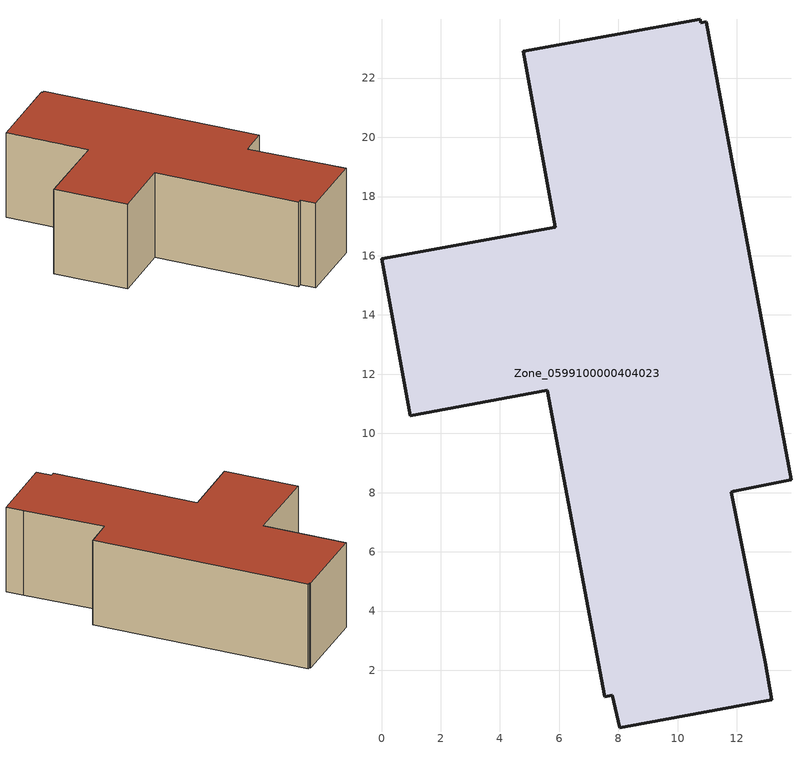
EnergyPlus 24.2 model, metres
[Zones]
Zone_0599100000404023
 floor ground (C_G): 8.04,0.06 7.79,1.16 7.53,1.1 5.6,11.46 0.98,10.6 0,15.9 5.88,16.95 4.79,22.9 10.76,23.99 10.79,23.87 10.97,23.9 13.83,8.44 11.9,8.04 11.81,8.02 12.96,2.28 13.19,1.01 z0
 wall outside (C_F): 0,15.9 0.98,10.6 5.6,11.46 7.53,1.1 7.79,1.16 8.04,0.06 13.19,1.01 12.96,2.28 11.81,8.02 11.9,8.04 13.83,8.44 10.97,23.9 10.79,23.87 10.76,23.99 4.79,22.9 5.88,16.95 0,15.9 z0:6.52
 roof outside (C_R): 7.79,1.16 8.04,0.06 13.19,1.01 12.96,2.28 11.81,8.02 11.9,8.04 13.83,8.44 10.97,23.9 10.79,23.87 10.76,23.99 4.79,22.9 5.88,16.95 0,15.9 0.98,10.6 5.6,11.46 7.53,1.1 z6.52
[BUILDING]
Pand.0599100000404023: North Axis=0; Terrain=City; Loads Convergence Tolerance Value=0.04; Temperature Convergence Tolerance Value=0.4; Solar Distribution=FullExterior; Maximum Number of Warmup Days=25; Minimum Number of Warmup Days=1
[Site:Location]
Rotterdam.The.Hague.AP_ZH_NLD Design_Conditions: Latitude=51.96; Longitude=4.45; Time Zone=1; Elevation=-4.5
[SITE:GROUNDTEMPERATURE:BUILDINGSURFACE]
18, 18, 18, 18, 18, 18, 18, 18, 18, 18, 18, 18
[MATERIAL] Thermal Absorptance=0.9; Solar Absorptance=0.7; Visible Absorptance=0.7
Name | Roughness | Thickness | Conductivity | Density | Specific Heat
G.D.1992-2005 | MediumSmooth | 0.15 | 0.06 | 540 | 1210
F.D.1992-2005 | Rough | 0.3 | 0.12 | 1920 | 840
R.D.1992-2005 | MediumRough | 0.2 | 0.08 | 1500 | 1000
[CONSTRUCTION]
C_G: G.D.1992-2005
C_F: F.D.1992-2005
C_R: R.D.1992-2005
[ZONE]
Zone_0599100000404023: Type=1; Multiplier=1; Ceiling Height=Autocalculate; Volume=Autocalculate; Floor Area=autocalculate; Part of Total Floor Area=Yes
[ZONEINFILTRATION:DESIGNFLOWRATE]
Infil_Zone_0599100000404023: Zone or ZoneList or Space or SpaceList=Zone_0599100000404023; Schedule=AlwaysOn; Design Flow Rate Calculation Method=Flow/Area; Flow Rate per Floor Area=0.0021; Constant Term Coefficient=1; Temperature Term Coefficient=0; Velocity Term Coefficient=0; Velocity Squared Term Coefficient=0
[HVACTEMPLATE:ZONE:IDEALLOADSAIRSYSTEM]
Zone_0599100000404023: Maximum Heating Supply Air Temperature=50; Minimum Cooling Supply Air Temperature=13; Maximum Heating Supply Air Humidity Ratio=0.0156; Minimum Cooling Supply Air Humidity Ratio=0.0077; Heating Limit=NoLimit; Cooling Limit=NoLimit; Dehumidification Control Type=ConstantSensibleHeatRatio; Cooling Sensible Heat Ratio=0.7; Dehumidification Setpoint=60; Humidification Control Type=None; Humidification Setpoint=30; Outdoor Air Method=None; Outdoor Air Flow Rate per Person=0.00944; Outdoor Air Flow Rate per Zone Floor Area=0; Outdoor Air Flow Rate per Zone=0; Demand Controlled Ventilation Type=None; Outdoor Air Economizer Type=NoEconomizer; Heat Recovery Type=None; Sensible Heat Recovery Effectiveness=0.7; Latent Heat Recovery Effectiveness=0.65
[ZONECONTROL:THERMOSTAT]
ThermostatControl_Zone_0599100000404023: Zone or ZoneList=Zone_0599100000404023; Control Type Schedule=DualSetpointControlType; Control 1=Thermostat_Zone_0599100000404023; Temperature Difference Between Cutout And Setpoint=0
[THERMOSTATSETPOINT:DUALSETPOINT]
Thermostat_Zone_0599100000404023: Heating Setpoint Temperature Schedule=HeatingSetpoint_Zone_0599100000404023; Cooling Setpoint Temperature Schedule=CoolingSetpoint_Zone_0599100000404023
[SCHEDULE:COMPACT]
HeatingSetpoint_Zone_0599100000404023: Through: 12/31, For: AllDays, Until: 24:00, 21
CoolingSetpoint_Zone_0599100000404023: Through: 12/31, For: AllDays, Until: 24:00, 24
DualSetpointControlType: Through: 12/31, For: AllDays, Until: 24:00, 4
AlwaysOn: Through: 12/31, For: AllDays, Until: 24:00, 1
